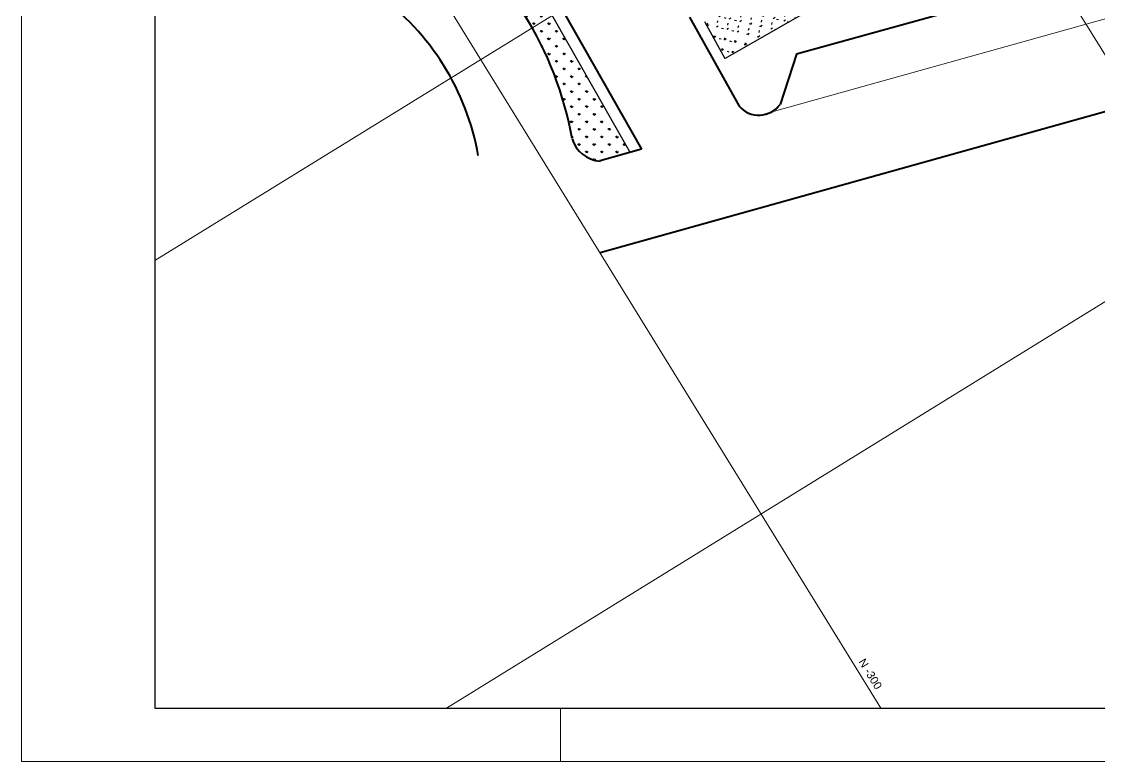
# Model space of a CAD drawing. Header units: inches. Extents: x 0 to 420, y 0 to 297.
# Drawn here: x -0.1 to 100.9, y 0.3 to 69.6 of the extents above; entities that cross this region are included whole.
import ezdxf
from ezdxf.enums import TextEntityAlignment as Align

# ---------------------------------------------------------------- set-up
doc = ezdxf.new("R2010")
doc.units = ezdxf.units.IN
doc.header["$LTSCALE"] = 2.5
doc.header["$MEASUREMENT"] = 0
doc.layers.get('0').update_dxf_attribs({"lineweight": 0})
for name, color, linetype, lineweight in [('MALHA_COORDENADA4', 10, 'Continuous', 0), ('PEN 02', 2, 'Continuous', 20), ('PEN 03', 3, 'Continuous', 30), ('PEN 04', 4, 'Continuous', 40)]:
    doc.layers.add(name, color=color, linetype=linetype, lineweight=lineweight)
doc.layers.add('PEN 06', color=6, linetype='Continuous')
doc.styles.get("Standard").update_dxf_attribs({"font": 'arial.ttf'})

msp = doc.modelspace()

# ---------------------------------------------------------------- hatches: boundary and pattern name
at = {"layer": 'PEN 03'}
h = msp.add_hatch(dxfattribs=at)
h.set_pattern_fill('GRASS', color=256, style=0)
h.set_pattern_definition([(90, (10.4577, 355.69984), (-0.7071068, 0.7071068), [0.1875, -1.2267136]), (45, (10.4577, 355.6998), (-0.7071068, 0.7071068), [0.1875, -0.8125]), (135, (10.4577, 355.6998), (-0.7071068, -0.7071068), [0.1875, -0.8125])])
edge = h.paths.add_edge_path()
edge.add_line((41.23, 85.02), (56.88, 57.43))
edge.add_line((58.02, 57.64), (54.13, 56.55))
edge.add_arc((54.3, 59.45), 2.91, 196.2039, 266.6614)
edge.add_arc((19.27, 52.88), 32.76, 10.135, 53.9794)
edge.add_arc((39.86, 80.91), 2.03, 128.0184, 229.3059)
edge.add_line((42.04, 85.82), (38.6, 82.51))
h = msp.add_hatch(dxfattribs=at)
h.set_pattern_fill('GRASS', color=256, angle=-58.3307, style=0, pattern_type=2)
h.set_pattern_definition([(31.6693, (239.42994, 128.5002), (0.230571, 0.9730555), [0.1875, -1.2267136]), (346.6693, (239.4299, 128.5002), (0.230571, 0.9730555), [0.1875, -1.2267136, 0.1875, -0.8125]), (76.6693, (239.4299, 128.5002), (-0.9730555, 0.230571), [0.1875, -1.2267136, 0.1875, -0.8125, 0.1875, -0.8125])])
h.paths.add_polyline_path([(65.84, 66.16), (81.29, 74.97), (79.34, 78.4), (63.91, 69.6)])

# ---------------------------------------------------------------- linework, layer by layer
at = {"layer": 'MALHA_COORDENADA4'}
for p, q in [((12.44, 47.22), (327.94, 241.85)), ((39.75, 5.32), (327.94, 183.1)), ((12.44, 115.53), (80.42, 5.32))]:
    msp.add_line(p, q, dxfattribs=at)
at = {"layer": 'MALHA_COORDENADA4', "color": 1}
msp.add_line((12.44, 210.76), (139.17, 5.32), dxfattribs=at)
at = {"layer": 'PEN 02'}
for p, q in [((-0.06, 148.82), (-0.06, 0.32)), ((163.43, 87.18, -1.78), (69.12, 60.83, -1.6)), ((50.44, 5.32), (50.44, 0.32)), ((-0.06, 0.32), (420.44, 0.32))]:
    msp.add_line(p, q, dxfattribs=at)
at = {"layer": 'PEN 03'}
for p, q in [((41.23, 85.02, 0.27), (56.88, 57.43, -1.71)), ((81.29, 74.97, -0.6), (65.84, 66.16, -0.9)), ((63.91, 69.6, -0.74), (65.83, 66.16, -1.11))]:
    msp.add_line(p, q, dxfattribs=at)
at = {"layer": 'PEN 04'}
for p, q in [((312.75, 120.28, -3.26), (54.13, 47.94, -1.63)), ((164.35, 92, -1.58), (72.54, 66.55, -1.3)), ((42.04, 85.82, 0.37), (58.02, 57.64, -1.64)), ((62.5, 70.01, -0.66), (67.16, 61.68, -1.55)), ((72.54, 66.55, -1.3), (71, 61.84, -1.6)), ((58.02, 57.64, -1.64), (54.13, 56.55, -1.72))]:
    msp.add_line(p, q, dxfattribs=at)
for centre, radius, start, end in [((19.27, 52.88, 0.06), 32.76, 10.135, 53.9794), ((19.27, 52.88, 0.06), 23.83, 10.135, 53.9794), ((69.01, 63.29, -1.6), 2.45, 220.9635, 324.0255), ((54.3, 59.45, -1.72), 2.91, 196.2039, 266.6614)]:
    msp.add_arc(centre, radius, start, end, dxfattribs=at)
at = {"layer": 'PEN 06'}
for p, q in [((12.44, 292.32), (12.44, 5.32)), ((12.44, 5.32), (415.44, 5.32))]:
    msp.add_line(p, q, dxfattribs=at)

# ---------------------------------------------------------------- texts
msp.add_text('N -300', height=0.75, rotation=301.6693).set_placement((78.12, 9.54), align=Align.BOTTOM_LEFT)

doc.saveas('drawing.dxf')
